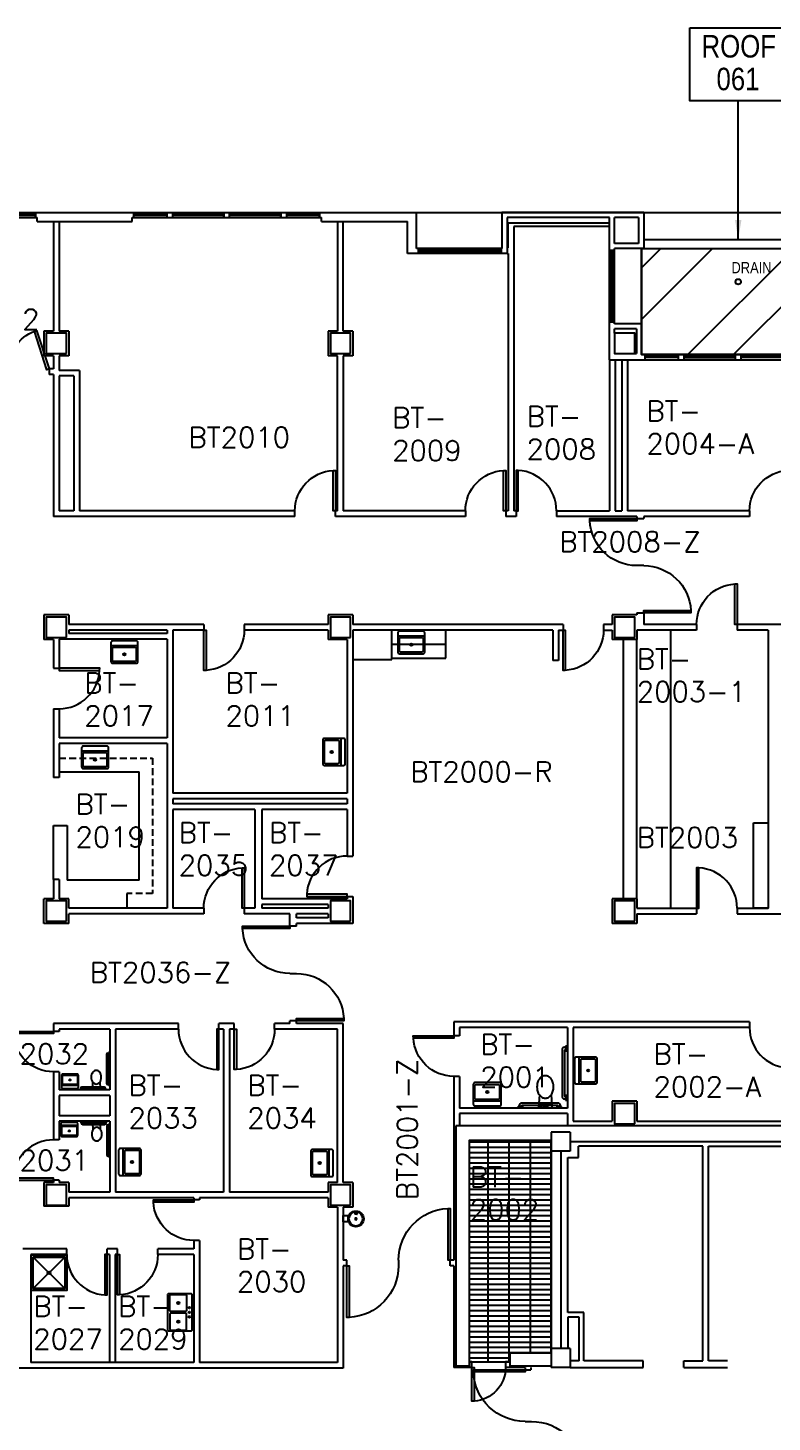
# Model space of a CAD drawing. Extents: x 2988 to 7122, y 18116 to 20102.
# Drawn here: x 5572 to 6234, y 18862 to 20102 of the extents above; entities that cross this region are included whole.
import ezdxf
from ezdxf.enums import TextEntityAlignment as Align

# ---------------------------------------------------------------- set-up
doc = ezdxf.new("R2010")
doc.units = 0
doc.header["$LTSCALE"] = 48
doc.header["$MEASUREMENT"] = 0
doc.linetypes.add('HIDDEN2', pattern=[0.1875, 0.125, -0.0625])
doc.layers.get('0').update_dxf_attribs({"linetype": 'CONTINUOUS'})
for name, color, linetype in [('ARDOOR', 7, 'CONTINUOUS'), ('ARROOMNO', 4, 'CONTINUOUS'), ('ARWALL', 7, 'CONTINUOUS'), ('COL', 14, 'CONTINUOUS'), ('EXROOF', 9, 'CONTINUOUS'), ('EXROOF_TEXT', 134, 'CONTINUOUS'), ('EXWALL', 8, 'CONTINUOUS'), ('EXWINDOW', 8, 'CONTINUOUS'), ('MILL', 1, 'CONTINUOUS'), ('MILL-NRST', 1, 'CONTINUOUS'), ('MPFIXTURE', 3, 'CONTINUOUS')]:
    doc.layers.add(name, color=color, linetype=linetype)
doc.styles.add('ARIAL_NARROW', font='ARIALN.TTF', dxfattribs={"height": 17})
doc.styles.add('ROMANS', font='romans.shx', dxfattribs={"height": 18})
doc.dimstyles.get("Standard").update_dxf_attribs({"dimtxt": 0.18, "dimasz": 0.18, "dimexe": 0.18, "dimexo": 0.0625, "dimgap": 0.09, "dimtad": 0, "dimtih": 1, "dimtoh": 1, "dimdec": 4, "dimzin": 0, "dimtxsty": 'STANDARD', "dimcen": 0.09, "dimazin": 3, "dimtfac": 1, "dimtdec": 4, "dimtofl": 0, "dimtmove": 0, "dimatfit": 3, "dimtolj": 1, "dimtzin": 0})

# ---------------------------------------------------------------- blocks, each defined once
blk = doc.blocks.new('COL2')
for p, q in [((-0.5, -0.5), (-0.5, 0.5)), ((-0.5, 0.5), (0.5, 0.5)), ((0.5, -0.5), (0.5, 0.5)), ((-0.5, -0.5), (0.5, -0.5))]:
    blk.add_line(p, q)
blk = doc.blocks.new('A$C0F3871F4')
at = {"layer": 'MPFIXTURE'}
for points in [[(0, 36), (36, 36), (36, 0), (0, 0)], [(2, 34), (34, 34), (34, 2), (2, 2)]]:
    blk.add_lwpolyline(points, close=True, dxfattribs=at)
for points in [[(2, 34), (16.9, 19.1)], [(34, 34), (19.1, 19.1)], [(2, 2), (16.9, 16.9)], [(17, 18), (19, 18)], [(18, 19), (18, 17)], [(34, 2), (19.1, 16.9)]]:
    blk.add_lwpolyline(points, dxfattribs=at)
for radius in [1.5, 1]:
    blk.add_circle((18, 18), radius, dxfattribs=at)
blk = doc.blocks.new('DOUBLESINK')
at = {"layer": 'MPFIXTURE', "ltscale": 50}
for points in [[(4158.6, 18564.6), (4189.6, 18564.6, 0.414214), (4190.6, 18565.6), (4190.6, 18585.6, 0.414214), (4189.6, 18586.6), (4158.6, 18586.6, 0.414214), (4157.6, 18585.6), (4157.6, 18565.6, 0.414214)], [(4159.4, 18581.7), (4172.4, 18581.7, -0.414214), (4173.4, 18580.7), (4173.4, 18567.7, -0.414214), (4172.4, 18566.7), (4159.4, 18566.7, -0.414214), (4158.4, 18567.7), (4158.4, 18580.7, -0.414214)], [(4188.9, 18581.7), (4175.9, 18581.7, 0.414214), (4174.9, 18580.7), (4174.9, 18567.7, 0.414214), (4175.9, 18566.7), (4188.9, 18566.7, 0.414214), (4189.9, 18567.7), (4189.9, 18580.7, 0.414214)]]:
    blk.add_lwpolyline(points, format="xyb", close=True, dxfattribs=at)
for centre, radius in [((4170, 18584.1), 0.75), ((4174.1, 18584.1), 0.75), ((4178.2, 18584.1), 0.75), ((4165.9, 18574.2), 1), ((4182.4, 18574.2), 1)]:
    blk.add_circle(centre, radius, dxfattribs=at)
blk = doc.blocks.new('A$C76B61A3C')
at = {"layer": 'ARDOOR'}
blk.add_blockref('DOUBLESINK', (-4157.6, -18564.6), dxfattribs=at)
blk = doc.blocks.new('A$C293226A2')
at = {"layer": 'MPFIXTURE'}
for points in [[(0, 18.5), (0, 1.5, 0.414214), (1.5, 0), (22.5, 0, 0.414214), (24, 1.5), (24, 18.5, 0.414214), (22.5, 20), (1.5, 20, 0.414214)], [(22.5, 13.5), (22.5, 2.5, -0.414214), (21.5, 1.5), (2.5, 1.5, -0.414214), (1.5, 2.5), (1.5, 13.5, -0.414214), (2.5, 14.5), (21.5, 14.5, -0.414214)]]:
    blk.add_lwpolyline(points, format="xyb", close=True, dxfattribs=at)
blk.add_lwpolyline([(0, 16), (24, 16)], dxfattribs=at)
for radius in [1, 0.5]:
    blk.add_circle((12, 8), radius, dxfattribs=at)
blk = doc.blocks.new('A$C30346AE0')
at = {"rotation": 180}
blk.add_blockref('A$C293226A2', (24, 20), dxfattribs=at)
blk = doc.blocks.new('PSYWC1P')
at = {"linetype": 'CONTINUOUS'}
for p, q in [((10.8, 5), (0, 5.6)), ((0.7, 4.6), (0, 4.6)), ((0.7, 3.6), (0, 3.6)), ((1.3, 4.7), (0.8, 4.7)), ((0.8, 3.5), (1.3, 3.5)), ((2.7, 1.3), (2.7, 1.1)), ((1.8, -5.5), (0, -5.6)), ((10.8, -5), (2.5, -5.4))]:
    blk.add_line(p, q, dxfattribs=at)
for p, q in [((1.3, 1.8), (1.3, 1.6)), ((1.7, 1.9), (1.4, 1.9)), ((1.4, 1.5), (1.7, 1.5)), ((1.7, 1.9), (1.7, 3.4)), ((1.7, 1.5), (1.7, 1.5)), ((1.7, 1.1), (1.7, 1.5)), ((2.7, 1.9), (2.7, 3.4)), ((3, 1.9), (2.7, 1.9)), ((2.7, 1.5), (2.7, 1.5)), ((2.7, 1.1), (2.7, 1.5)), ((2.7, 1.5), (3, 1.5)), ((3.5, 4.7), (3, 4.7)), ((3, 3.5), (3.5, 3.5)), ((3, 1.6), (3, 1.8)), ((3.6, 3.6), (3.6, 4.6)), ((1.3, -1.9), (1.3, -2.1)), ((1.6, -1.8), (1.4, -1.8)), ((1.4, -2.2), (1.6, -2.2)), ((1.6, -1.8), (1.6, -1.6)), ((2.7, -1.6), (2.7, -1.8)), ((3, -1.8), (2.7, -1.8)), ((2.7, -2.2), (3, -2.2)), ((3, -2.1), (3, -1.9))]:
    blk.add_line(p, q)
for points in [[(3, 4.7, 0.025815), (3, 4.7, 0.069134), (2.6, 4.8, 0.055334), (2.2, 4.9, 0.055334), (1.7, 4.8, 0.069134), (1.4, 4.7, 0.025815), (1.3, 4.7, 0.164444)], [(1.3, 3.5, 0.025815), (1.4, 3.5, 0.069134), (1.7, 3.4, 0.055334), (2.2, 3.3, 0.055334)], [(2.2, 3.3, 0.055334), (2.6, 3.4, 0.069134), (3, 3.5, 0.024315), (3, 3.5, 0.190567)]]:
    blk.add_lwpolyline(points, format="xyb", dxfattribs=at)
blk.add_lwpolyline([(2.6, -0.2), (2.4, 0.1), (2, 0.1), (1.7, -0.2), (2, -0.6), (2.4, -0.6)], close=True, dxfattribs=at)
at = {"linetype": 'CONTINUOUS', "flags": 128}
blk.add_lwpolyline([(17.5, -7, 0.074368), (21.3, -6.4, 0.085026), (24.2, -5, 0.106278), (26.3, -2.6, 0.128465), (27, 0, 0.128465), (26.3, 2.6, 0.106278), (24.2, 5, 0.085026), (21.3, 6.5, 0.074368), (17.5, 7, 0.074368), (13.8, 6.5, 0.085026), (10.8, 5, 0.106278), (8.7, 2.6, 0.128465), (8, 0, 0.128465), (8.7, -2.6, 0.106278), (10.8, -5, 0.085026), (13.8, -6.4, 0.074368)], format="xyb", close=True, dxfattribs=at)
for points in [[(2.7, -2.2), (2.7, -2.7, -0.414214), (2.7, -2.7), (1.7, -2.7, -0.414214), (1.6, -2.7), (1.6, -2.2)], [(2.3, -2.7), (2.5, -5.5, -1.015015), (1.8, -5.5), (2, -2.7)]]:
    blk.add_lwpolyline(points, format="xyb")
at = {"linetype": 'CONTINUOUS'}
blk.add_circle((2.2, -0.2), 1.45, dxfattribs=at)
for centre, start, end in [((0.8, 4.6), 90, 180), ((0.8, 3.6), 180, 270)]:
    blk.add_arc(centre, 0.0602, start, end, dxfattribs=at)
for centre, start, end in [((1.4, 1.8), 90, 180), ((1.4, 1.6), 180, 270), ((3, 1.8), 0, 90), ((3, 1.6), 270, 0), ((3.5, 4.6), 0, 90), ((3.5, 3.6), 270, 0), ((1.4, -1.9), 90, 180), ((1.4, -2.1), 180, 270), ((3, -1.9), 0, 90), ((3, -2.1), 270, 0)]:
    blk.add_arc(centre, 0.0602, start, end)
blk = doc.blocks.new('A$C0A932C01')
at = {"layer": 'MPFIXTURE', "linetype": 'CONTINUOUS'}
for p, q in [((47.1, 39.5), (48, 39.5)), ((48, 40.4), (48, 36.5)), ((49, 40.4), (48, 40.4)), ((45.1, 37.5), (45.1, 6.8)), ((47.1, 36.8), (47.1, 7.4)), ((47.7, 37.5), (48, 37.5)), ((48, 36.5), (49, 36.5)), ((3.9, 1), (0, 1)), ((0, 1), (0, 0)), ((0.9, 2), (0.9, 1)), ((42.9, 3.9), (2.9, 3.9)), ((2.9, 1.3), (2.9, 1)), ((42.1, 1.9), (3.6, 1.9)), ((3.9, 0), (3.9, 1)), ((41.6, 1), (41.6, 0)), ((45.6, 1), (41.6, 1)), ((42.6, 1.3), (42.6, 1)), ((44.6, 1.9), (44.6, 1)), ((45.6, 0), (45.6, 1)), ((47.1, 4.8), (48, 4.8)), ((47.7, 6.8), (48, 6.8)), ((49, 7.8), (48, 7.8)), ((48, 7.8), (48, 3.8)), ((49, 3.8), (48, 3.8))]:
    blk.add_line(p, q, dxfattribs=at)
for centre, radius, start, end in [((47.1, 37.5), 1.97, 90, 180), ((47.7, 36.8), 0.656, 90, 180), ((2.9, 2), 1.97, 90, 180), ((3.6, 1.3), 0.656, 90, 180), ((42, 1.3), 0.656, 0, 90), ((42.6, 1.9), 1.97, 0, 90), ((47.1, 6.8), 1.97, 180, 270), ((47.7, 7.4), 0.656, 180, 270)]:
    blk.add_arc(centre, radius, start, end, dxfattribs=at)
at = {"layer": 'MPFIXTURE', "rotation": 180}
blk.add_blockref('PSYWC1P', (49, 17.8), dxfattribs=at)
blk = doc.blocks.new('A$C78583CE9')
at = {"layer": 'MPFIXTURE', "linetype": 'CONTINUOUS'}
for p, q in [((23.76, 31.61), (23.76, 6)), ((25.02, 32.7), (25.65, 32.7)), ((25.02, 31.1), (25.02, 6.42)), ((25.44, 31.44), (25.62, 31.44)), ((26.26, 33.31), (25.63, 33.31)), ((25.63, 33.31), (25.63, 30.79)), ((25.63, 30.79), (26.26, 30.79)), ((2.52, 0.64), (0, 0.64)), ((0, 0.01), (0, 0.64)), ((0.61, 1.25), (0.61, 0.64)), ((21.55, 2.5), (1.87, 2.5)), ((1.87, 0.83), (1.87, 0.64)), ((21.14, 1.24), (2.29, 1.24)), ((2.52, 0.01), (2.52, 0.64)), ((23.43, 0.63), (20.9, 0.63)), ((20.9, 0.63), (20.9, 0)), ((21.55, 0.82), (21.55, 0.63)), ((22.81, 1.24), (22.81, 0.63)), ((23.43, 0), (23.43, 0.63)), ((25.01, 4.74), (25.62, 4.74)), ((25.43, 6), (25.62, 6)), ((25.62, 6.65), (25.62, 4.13)), ((26.25, 6.65), (25.62, 6.65)), ((25.62, 4.13), (26.25, 4.13))]:
    blk.add_line(p, q, dxfattribs=at)
for centre, radius, start, end in [((25.02, 31.44), 1.26, 90, 180), ((25.44, 31.02), 0.42, 90, 180), ((1.87, 1.25), 1.26, 90, 180), ((2.29, 0.83), 0.42, 90, 180), ((21.13, 0.82), 0.42, 0, 90), ((21.55, 1.24), 1.26, 0, 90), ((25.01, 6), 1.26, 180, 270), ((25.43, 6.42), 0.42, 180, 270)]:
    blk.add_arc(centre, radius, start, end, dxfattribs=at)
at = {"layer": 'MPFIXTURE', "xscale": 0.6405271863914095, "yscale": 0.6405271863914095, "zscale": 0.6405271863914095, "rotation": 90}
blk.add_blockref('PSYWC1P', (14.66, 0.01), dxfattribs=at)
blk = doc.blocks.new('A$C72335037')
at = {"rotation": 180}
blk.add_blockref('A$C293226A2', (24, 20), dxfattribs=at)
blk = doc.blocks.new('DRNKFTN')
at = {"layer": 'MPFIXTURE', "linetype": 'CONTINUOUS'}
for p, q in [((4988.9, 18769.7), (4994.3, 18769.7)), ((4988.9, 18765), (4988.9, 18769.7)), ((4994.3, 18769.7), (4994.3, 18764.8)), ((4995.5, 18757.4), (4995.6, 18759.4)), ((4995.5, 18757.4), (4995.6, 18759.4)), ((4995.5, 18757.4), (4995.6, 18759.4)), ((4995.5, 18757.4), (4995.7, 18759.2)), ((4995.6, 18757.6), (4995.5, 18757.4)), ((4995.6, 18757.6), (4995.5, 18757.4))]:
    blk.add_line(p, q, dxfattribs=at)
blk.add_circle((4991.4, 18758.4), 7, dxfattribs=at)
for centre, radius, start, end in [((4991.4, 18758.4), 6.21, 0, 180), ((4991.4, 18758.4), 6.21, 180, 0), ((4991.4, 18758.4), 0.724, 0, 180), ((4991.4, 18758.4), 0.724, 180, 0), ((4992.1, 18758.4), 0, 359.999997222109, 0), ((4996.1, 18758.3), 1.16, 236.6932, 113.3808), ((4996.1, 18758.3), 0.913, 236.6932, 113.3808), ((4996.1, 18758.3), 0.913, 236.6932, 113.3808), ((4996.1, 18758.4), 0.161, 0, 180), ((4996.1, 18758.4), 0.161, 180, 0), ((4996.3, 18758.4), 0, 359.999997222109, 0), ((4997.6, 18758.4), 0, 359.999997222109, 0)]:
    blk.add_arc(centre, radius, start, end, dxfattribs=at)
blk = doc.blocks.new('A$C3D871C5E')
at = {"rotation": 270}
blk.add_blockref('A$C72335037', (0, 24), dxfattribs=at)
blk = doc.blocks.new('A$C4CB10A5D')
at = {"rotation": 180}
blk.add_blockref('A$C30346AE0', (24, 20), dxfattribs=at)

msp = doc.modelspace()

# ---------------------------------------------------------------- hatches: boundary and pattern name
at = {"layer": 'EXROOF'}
h = msp.add_hatch(dxfattribs=at)
h.set_pattern_fill('AR-RROOF', color=256, scale=125, angle=45, style=0)
h.paths.add_polyline_path([(6117.5, 19905.7), (6287.5, 19905.7), (6287.5, 19811.2), (6117.5, 19811.2)])
edge = h.paths.add_edge_path(flags=16)
edge.add_arc((6203.5, 19876), 2.4, 0, 360)
h.paths.add_polyline_path([(6195, 19881.1), (6235.6, 19881.1), (6235.6, 19896.1), (6195, 19896.1)], flags=24)
at = {"layer": 'EXWALL'}
h = msp.add_hatch(dxfattribs=at)
h.set_pattern_fill('GRATE', color=256, scale=150, style=0)
h.paths.add_polyline_path([(6037.2, 19112.2), (5964.5, 19112.2), (5964.5, 18915.2), (6000.5, 18915.2), (6000.5, 18923.3), (6037.2, 18923.3)])
h.paths.add_polyline_path([(5963.9, 19066.2), (6020, 19066.2), (6020, 19093.2), (5963.9, 19093.2)], flags=9)
h.paths.add_polyline_path([(5963, 19037.1), (6035.4, 19037.1), (6035.4, 19064.1), (5963, 19064.1)], flags=9)

# ---------------------------------------------------------------- linework, layer by layer
at = {"layer": 'ARDOOR'}
for p, q in [((6119.5, 19623.5), (6113.5, 19623.5)), ((5805, 19260.7), (5811, 19260.7)), ((5901.6, 19005.7), (5901.6, 19000.7)), ((6014.1, 18862.2), (6019.7, 18862.2))]:
    msp.add_line(p, q, dxfattribs=at)
at = {"layer": 'ARDOOR', "flags": 128}
for points in [[(5555, 19798.5, -0.310255), (5578, 19832.1), (5579.9, 19832.7), (5591, 19798.5), (5589.1, 19797.8), (5578, 19832.1)], [(5809.5, 19672.2, -0.39805), (5843.5, 19708.2), (5845.5, 19708.2), (5845.5, 19672.2), (5843.5, 19672.2), (5843.5, 19708.2)], [(5961, 19672.2, -0.39805), (5995, 19708.2), (5997, 19708.2), (5997, 19672.2), (5995, 19672.2), (5995, 19708.2)], [(6042, 19672.2, 0.39805), (6008, 19708.2), (6006, 19708.2), (6006, 19672.2), (6008, 19672.2), (6008, 19708.2)], [(6213.5, 19672.2, -0.39805), (6247.5, 19708.2), (6249.5, 19708.2), (6249.5, 19672.2), (6247.5, 19672.2), (6247.5, 19708.2)], [(6113.5, 19623.5, -0.400344), (6071.5, 19663.5), (6071.5, 19665.5), (6113.5, 19665.5), (6113.5, 19663.5), (6071.5, 19663.5)], [(6119.5, 19623.5, -0.400344), (6161.4, 19583.5), (6161.5, 19581.5), (6119.5, 19581.5), (6119.5, 19583.5), (6161.4, 19583.5)], [(6166.5, 19571.2, -0.39805), (6200.5, 19607.2), (6202.5, 19607.2), (6202.5, 19571.2), (6200.5, 19571.2), (6200.5, 19607.2)], [(5764.5, 19566.2, -0.39805), (5730.5, 19530.3), (5728.5, 19530.2), (5728.5, 19566.2), (5730.5, 19566.2), (5730.5, 19530.3)], [(6083.8, 19566.2, -0.39805), (6049.8, 19530.3), (6047.8, 19530.2), (6047.8, 19566.2), (6049.8, 19566.2), (6049.8, 19530.3)], [(5600, 19496.2, 0.39805), (5635.9, 19530.2), (5636, 19532.2), (5600, 19532.2), (5600, 19530.2), (5635.9, 19530.2)], [(5856, 19365.2, 0.39805), (5820, 19331.2), (5820, 19329.2), (5856, 19329.2), (5856, 19331.2), (5820, 19331.2)], [(5728.5, 19318.7, -0.39805), (5762.5, 19354.7), (5764.5, 19354.7), (5764.5, 19318.7), (5762.5, 19318.7), (5762.5, 19354.7)], [(6202.5, 19318.7, 0.39805), (6168.5, 19354.7), (6166.5, 19354.7), (6166.5, 19318.7), (6168.5, 19318.7), (6168.5, 19354.7)], [(5805, 19260.7, -0.400344), (5763, 19300.7), (5763, 19302.7), (5805, 19302.7), (5805, 19300.7), (5763, 19300.7)], [(5811, 19260.7, -0.400344), (5852.9, 19220.7), (5853, 19218.7), (5811, 19218.7), (5811, 19220.7), (5852.9, 19220.7)], [(6213.5, 19212.7, 0.39805), (6247.5, 19176.8), (6249.5, 19176.7), (6249.5, 19212.7), (6247.5, 19212.7), (6247.5, 19176.8)], [(5595, 19173.2, -0.39805), (5559, 19207.2), (5559, 19209.2), (5595, 19209.2), (5595, 19207.2), (5559, 19207.2)], [(5706, 19211.2, 0.39805), (5740, 19175.3), (5742, 19175.2), (5742, 19211.2), (5740, 19211.2), (5740, 19175.3)], [(5791.5, 19211.2, -0.39805), (5757.5, 19175.3), (5755.5, 19175.2), (5755.5, 19211.2), (5757.5, 19211.2), (5757.5, 19175.3)], [(5950.7, 19169.2, -0.39805), (5914.8, 19203.2), (5914.7, 19205.2), (5950.7, 19205.2), (5950.7, 19203.2), (5914.8, 19203.2)], [(5595, 19112.7, 0.39805), (5559, 19078.7), (5559, 19076.7), (5595, 19076.7), (5595, 19078.7), (5559, 19078.7)], [(5719.7, 19023.2, -0.39805), (5683.8, 19057.2), (5683.7, 19059.2), (5719.7, 19059.2), (5719.7, 19057.2), (5683.8, 19057.2)], [(5901.6, 19005.7, -0.401544), (5945.6, 19051.7), (5945.6, 19051.7), (5947.6, 19051.7), (5947.6, 19005.7), (5945.6, 19005.7), (5945.6, 19051.7)], [(5606.7, 19010.7, 0.39805), (5640.7, 18974.8), (5642.7, 18974.7), (5642.7, 19010.7), (5640.7, 19010.7), (5640.7, 18974.8)], [(5687.7, 19010.7, -0.39805), (5653.7, 18974.8), (5651.7, 18974.7), (5651.7, 19010.7), (5653.7, 19010.7), (5653.7, 18974.8)], [(5901.6, 19000.7, -0.401544), (5857.6, 18954.8), (5857.6, 18954.7), (5855.6, 18954.7), (5855.6, 19000.7), (5857.6, 19000.7), (5857.6, 18954.7)], [(5996.8, 18910.2, -0.394848), (5968.8, 18880.3), (5966.8, 18880.2), (5966.8, 18910.2), (5968.8, 18910.2), (5968.8, 18880.2), (5966.8, 18880.2)], [(6014.1, 18862.2, -0.401544), (5968.1, 18906.2), (5968.1, 18906.2), (5968.1, 18908.2), (6014.1, 18908.2), (6014.1, 18906.2), (5968.1, 18906.2)], [(6019.7, 18862.2, -0.401544), (6065.7, 18818.2), (6065.7, 18818.2), (6065.7, 18816.2), (6019.7, 18816.2), (6019.7, 18818.2), (6065.7, 18818.2)]]:
    msp.add_lwpolyline(points, format="xyb", dxfattribs=at)
at = {"layer": 'ARWALL', "linetype": 'CONTINUOUS'}
for p, q in [((5595, 19929.7), (5595, 19832.2)), ((5600, 19929.7), (5600, 19832.2)), ((5847.5, 19929.7), (5847.5, 19832.2)), ((5852.5, 19832.2), (5852.5, 19929.7)), ((6089, 19928.2), (5999, 19928.2)), ((5999, 19906.2), (5999, 19928.2)), ((6004, 19925.2), (6004, 19672.2)), ((6089, 19925.2), (6004, 19925.2)), ((5998, 19906.2), (5999, 19906.2)), ((5998, 19901.2), (5999, 19901.2)), ((5999, 19901.2), (5999, 19672.2)), ((5595, 19832.2), (5586.5, 19832.2)), ((5586.5, 19832.2), (5586.5, 19810.2)), ((5608.5, 19832.2), (5600, 19832.2)), ((5608.5, 19832.2), (5608.5, 19810.2)), ((5847.5, 19832.2), (5839, 19832.2)), ((5839, 19832.2), (5839, 19810.2)), ((5861, 19832.2), (5852.5, 19832.2)), ((5861, 19832.2), (5861, 19810.2)), ((5595, 19810.2), (5586.5, 19810.2)), ((5595, 19810.2), (5595, 19798.5)), ((5600, 19810.2), (5600, 19797.2)), ((5608.5, 19810.2), (5600, 19810.2)), ((5847.5, 19810.2), (5839, 19810.2)), ((5847.5, 19672.2), (5847.5, 19810.2)), ((5852.5, 19810.2), (5852.5, 19672.2)), ((5861, 19810.2), (5852.5, 19810.2)), ((5595, 19798.5), (5591, 19798.5)), ((5591, 19798.5), (5591, 19793.5)), ((5618, 19797.2), (5600, 19797.2)), ((5618, 19797.2), (5618, 19672.2)), ((6089, 19806.7), (6089, 19672.2)), ((6094, 19806.7), (6094, 19672.2)), ((6100, 19806.7), (6100, 19672.2)), ((6105, 19806.7), (6105, 19672.2)), ((5595, 19793.5), (5591, 19793.5)), ((5595, 19793.5), (5595, 19667.2)), ((5600, 19792.2), (5600, 19672.2)), ((5613, 19792.2), (5600, 19792.2)), ((5613, 19792.2), (5613, 19672.2)), ((5613, 19672.2), (5600, 19672.2)), ((5809.5, 19672.2), (5618, 19672.2)), ((5809.5, 19667.2), (5809.5, 19672.2)), ((5847.5, 19672.2), (5845.5, 19672.2)), ((5845.5, 19667.2), (5845.5, 19672.2)), ((5961, 19672.2), (5852.5, 19672.2)), ((5961, 19672.2), (5961, 19667.2)), ((5999, 19672.2), (5997, 19672.2)), ((5997, 19672.2), (5997, 19667.2)), ((6006, 19672.2), (6004, 19672.2)), ((6006, 19672.2), (6006, 19667.2)), ((6042, 19672.2), (6089, 19672.2)), ((6042, 19672.2), (6042, 19667.2)), ((6094, 19672.2), (6100, 19672.2)), ((6213.5, 19672.2), (6105, 19672.2)), ((6213.5, 19672.2), (6213.5, 19667.2)), ((5809.5, 19667.2), (5595, 19667.2)), ((5961, 19667.2), (5845.5, 19667.2)), ((6006, 19667.2), (5997, 19667.2)), ((6113.5, 19667.2), (6042, 19667.2)), ((6113.5, 19667.2), (6113.5, 19665.5)), ((6113.5, 19665.5), (6119.5, 19665.5)), ((6213.5, 19667.2), (6119.5, 19667.2)), ((6119.5, 19667.2), (6119.5, 19665.5)), ((5608.5, 19579.7), (5586.5, 19579.7)), ((5586.5, 19579.7), (5586.5, 19557.7)), ((5608.5, 19579.7), (5608.5, 19571.2)), ((5728.5, 19571.2), (5608.5, 19571.2)), ((5728.5, 19571.2), (5728.5, 19566.2)), ((5839, 19571.2), (5764.5, 19571.2)), ((5764.5, 19571.2), (5764.5, 19566.2)), ((5861, 19579.7), (5839, 19579.7)), ((5839, 19579.7), (5839, 19571.2)), ((5861, 19579.7), (5861, 19571.2)), ((6047.8, 19571.2), (5861, 19571.2)), ((6047.8, 19571.2), (6047.8, 19566.2)), ((6091.5, 19571.2), (6083.8, 19571.2)), ((6083.8, 19571.2), (6083.8, 19566.2)), ((6091.5, 19579.7), (6091.5, 19571.2)), ((6113.5, 19579.7), (6091.5, 19579.7)), ((6113.5, 19581.5), (6119.5, 19581.5)), ((6113.5, 19581.5), (6113.5, 19579.7)), ((6119.5, 19581.5), (6119.5, 19571.2)), ((6166.5, 19571.2), (6119.5, 19571.2)), ((6166.5, 19571.2), (6166.5, 19566.2)), ((6306, 19571.2), (6202.5, 19571.2)), ((6202.5, 19571.2), (6202.5, 19566.2)), ((5696, 19566.2), (5608.5, 19566.2)), ((5608.5, 19566.2), (5608.5, 19563.1)), ((5696, 19563.1), (5608.5, 19563.1)), ((5696, 19566.2), (5696, 19563.1)), ((5701, 19566.2), (5701, 19421.2)), ((5728.5, 19566.2), (5701, 19566.2)), ((5839, 19566.2), (5764.5, 19566.2)), ((5839, 19566.2), (5839, 19557.7)), ((6038.8, 19566.2), (5861, 19566.2)), ((5861, 19566.2), (5861, 19365.2)), ((5895.5, 19540), (5895.5, 19566.2)), ((6038.8, 19566.2), (6038.8, 19539.2)), ((6043.8, 19566.2), (6043.8, 19539.2)), ((6043.8, 19566.2), (6047.8, 19566.2)), ((6083.8, 19566.2), (6091.5, 19566.2)), ((6091.5, 19566.2), (6091.5, 19557.7)), ((6166.5, 19566.2), (6113.5, 19566.2)), ((6113.5, 19566.2), (6113.5, 19557.7)), ((6230, 19566.2), (6202.5, 19566.2)), ((6230, 19566.2), (6230, 19318.7)), ((5595, 19557.7), (5586.5, 19557.7)), ((5595, 19557.7), (5595, 19532.2)), ((5696, 19558.1), (5600, 19558.1)), ((5600, 19558.1), (5600, 19532.2)), ((5696, 19558.1), (5696, 19470.2)), ((5856, 19557.7), (5839, 19557.7)), ((5856, 19557.7), (5856, 19421.2)), ((6113.5, 19557.7), (6091.5, 19557.7)), ((5861, 19540), (5895.5, 19540)), ((6043.8, 19539.2), (6038.8, 19539.2)), ((5595, 19532.2), (5600, 19532.2)), ((5595, 19496.2), (5595, 19435)), ((5595, 19496.2), (5600, 19496.2)), ((5600, 19496.2), (5600, 19470.2)), ((5696, 19470.2), (5600, 19470.2)), ((5696, 19465.2), (5600, 19465.2)), ((5600, 19465.2), (5600, 19435)), ((5696, 19465.2), (5696, 19318.7)), ((5600, 19435), (5595, 19435)), ((5856, 19421.2), (5701, 19421.2)), ((5856, 19416.2), (5701, 19416.2)), ((5701, 19416.2), (5701, 19411.7)), ((5856, 19411.7), (5701, 19411.7)), ((5856, 19416.2), (5856, 19411.7)), ((5701, 19406.7), (5701, 19318.7)), ((5774, 19406.7), (5701, 19406.7)), ((5774, 19406.7), (5774, 19318.7)), ((5856, 19406.7), (5780, 19406.7)), ((5780, 19406.7), (5780, 19327.2)), ((5856, 19406.7), (5856, 19365.2)), ((5856, 19365.2), (5861, 19365.2)), ((5600, 19344.3), (5595, 19344.3)), ((5595, 19344.3), (5595, 19327.2)), ((5600, 19344.3), (5600, 19327.2)), ((5586.5, 19305.2), (5586.5, 19327.2)), ((5595, 19327.2), (5586.5, 19327.2)), ((5608.5, 19327.2), (5600, 19327.2)), ((5608.5, 19318.7), (5608.5, 19327.2)), ((5856, 19327.2), (5780, 19327.2)), ((5856, 19329.2), (5861, 19329.2)), ((5856, 19329.2), (5856, 19327.2)), ((5861, 19329.2), (5861, 19305.2)), ((6091.5, 19327.2), (6091.5, 19305.2)), ((6113.5, 19327.2), (6091.5, 19327.2)), ((6113.5, 19327.2), (6113.5, 19318.7)), ((5696, 19318.7), (5608.5, 19318.7)), ((5608.5, 19305.2), (5608.5, 19313.7)), ((5728.5, 19313.7), (5608.5, 19313.7)), ((5728.5, 19318.7), (5701, 19318.7)), ((5728.5, 19318.7), (5728.5, 19313.7)), ((5774, 19318.7), (5764.5, 19318.7)), ((5764.5, 19318.7), (5764.5, 19313.7)), ((5805, 19313.7), (5764.5, 19313.7)), ((5839, 19322.2), (5780, 19322.2)), ((5780, 19322.2), (5780, 19318.7)), ((5839, 19318.7), (5780, 19318.7)), ((5805, 19302.7), (5805, 19313.7)), ((5839, 19313.7), (5811, 19313.7)), ((5811, 19310.2), (5811, 19313.7)), ((5839, 19322.2), (5839, 19318.7)), ((5839, 19313.7), (5839, 19310.2)), ((6113.5, 19318.7), (6166.5, 19318.7)), ((6113.5, 19313.7), (6166.5, 19313.7)), ((6113.5, 19313.7), (6113.5, 19305.2)), ((6166.5, 19318.7), (6166.5, 19313.7)), ((6202.5, 19318.7), (6230, 19318.7)), ((6202.5, 19318.7), (6202.5, 19313.7)), ((6202.5, 19313.7), (6279, 19313.7)), ((5608.5, 19305.2), (5586.5, 19305.2)), ((5811, 19302.7), (5805, 19302.7)), ((5839, 19310.2), (5811, 19310.2)), ((5861, 19305.2), (5811, 19305.2)), ((5811, 19302.7), (5811, 19305.2)), ((6113.5, 19305.2), (6091.5, 19305.2)), ((5706, 19216.2), (5595, 19216.2)), ((5595, 19216.2), (5595, 19209.2)), ((5706, 19211.2), (5706, 19216.2)), ((5742, 19211.2), (5742, 19216.2)), ((5755.5, 19216.2), (5742, 19216.2)), ((5755.5, 19211.2), (5755.5, 19216.2)), ((5791.5, 19211.2), (5791.5, 19216.2)), ((5805, 19216.2), (5791.5, 19216.2)), ((5805, 19216.2), (5805, 19218.7)), ((5811, 19218.7), (5805, 19218.7)), ((5811, 19216.2), (5811, 19218.7)), ((5852.5, 19216.2), (5811, 19216.2)), ((5852.5, 19074.7), (5852.5, 19216.2)), ((5950.7, 19217.7), (5950.7, 19205.2)), ((6213.5, 19217.7), (5950.7, 19217.7)), ((5955.7, 19212.7), (5955.7, 19205.2)), ((6051.7, 19212.7), (5955.7, 19212.7)), ((6051.7, 19212.7), (6051.7, 19141)), ((6056.7, 19212.7), (6056.7, 19129.2)), ((6213.5, 19212.7), (6056.7, 19212.7)), ((6213.5, 19217.7), (6213.5, 19212.7)), ((5600, 19209.2), (5595, 19209.2)), ((5645, 19211.2), (5600, 19211.2)), ((5600, 19211.2), (5600, 19209.2)), ((5645, 19211.2), (5645, 19157.2)), ((5706, 19211.2), (5650, 19211.2)), ((5650, 19211.2), (5650, 19066.2)), ((5746, 19211.2), (5742, 19211.2)), ((5746, 19211.2), (5746, 19066.2)), ((5751.5, 19211.2), (5751.5, 19066.2)), ((5755.5, 19211.2), (5751.5, 19211.2)), ((5847.5, 19211.2), (5791.5, 19211.2)), ((5847.5, 19074.7), (5847.5, 19211.2)), ((5955.7, 19205.2), (5950.7, 19205.2)), ((5600, 19173.2), (5595, 19173.2)), ((5595, 19173.2), (5595, 19112.7)), ((5600, 19173.2), (5600, 19157.2)), ((5955.7, 19169.2), (5950.7, 19169.2)), ((5950.7, 19169.2), (5950.7, 19005.7)), ((5955.7, 19169.2), (5955.7, 19141)), ((5645, 19157.2), (5600, 19157.2)), ((5645, 19152.2), (5600, 19152.2)), ((5600, 19152.2), (5600, 19134.2)), ((5645, 19152.2), (5645, 19134.2)), ((6051.7, 19141), (5955.7, 19141)), ((6091.5, 19147), (6091.5, 19129.2)), ((6113.5, 19147), (6091.5, 19147)), ((6113.5, 19147), (6113.5, 19129.2)), ((5645, 19134.2), (5600, 19134.2)), ((5645, 19129.2), (5600, 19129.2)), ((5600, 19129.2), (5600, 19112.7)), ((5645, 19129.2), (5645, 19066.2)), ((6051.7, 19136), (5955.7, 19136)), ((5955.7, 19136), (5955.7, 19125.2)), ((6051.7, 19136), (6051.7, 19125.2)), ((6056.7, 19129.2), (6091.5, 19129.2)), ((6113.5, 19129.2), (6251.5, 19129.2)), ((5600, 19112.7), (5595, 19112.7)), ((6061.6, 19097.1), (6061.6, 19107.2)), ((6172.1, 19107.2), (6061.6, 19107.2)), ((6172.1, 18916), (6172.1, 19107.2)), ((6177.1, 18916), (6177.1, 19107.2)), ((6177.1, 19107.2), (6265.3, 19107.2)), ((6052.1, 18959), (6052.1, 19097.1)), ((6052.1, 19097.1), (6061.6, 19097.1)), ((5600, 19076.7), (5595, 19076.7)), ((5595, 19076.7), (5595, 19074.7)), ((5600, 19076.7), (5600, 19074.7)), ((5586.5, 19074.7), (5586.5, 19053.7)), ((5595, 19074.7), (5586.5, 19074.7)), ((5608.5, 19074.7), (5600, 19074.7)), ((5608.5, 19074.7), (5608.5, 19066.2)), ((5645, 19066.2), (5608.5, 19066.2)), ((5746, 19066.2), (5650, 19066.2)), ((5839, 19066.2), (5751.5, 19066.2)), ((5847.5, 19074.7), (5839, 19074.7)), ((5839, 19074.7), (5839, 19066.2)), ((5861, 19074.7), (5852.5, 19074.7)), ((5861, 19074.7), (5861, 19052.7)), ((5608.5, 19053.7), (5586.5, 19053.7)), ((5719.7, 19061.2), (5608.5, 19061.2)), ((5608.5, 19061.2), (5608.5, 19053.7)), ((5719.7, 19061.2), (5719.7, 19059.2)), ((5724.7, 19059.2), (5719.7, 19059.2)), ((5839, 19061.2), (5724.7, 19061.2)), ((5724.7, 19061.2), (5724.7, 19059.2)), ((5839, 19061.2), (5839, 19052.7)), ((5847.5, 19052.7), (5839, 19052.7)), ((5847.5, 19052.7), (5847.5, 18914.7)), ((5852.5, 19052.7), (5852.5, 19005.7)), ((5861, 19052.7), (5852.5, 19052.7)), ((5606.7, 19015.7), (5567.7, 19015.7)), ((5606.7, 19010.7), (5606.7, 19015.7)), ((5642.7, 19010.7), (5642.7, 19015.7)), ((5651.7, 19015.7), (5642.7, 19015.7)), ((5651.7, 19010.7), (5651.7, 19015.7)), ((5719.7, 19015.7), (5687.7, 19015.7)), ((5687.7, 19010.7), (5687.7, 19015.7)), ((5719.7, 19023.2), (5719.7, 19015.7)), ((5724.7, 19023.2), (5719.7, 19023.2)), ((5724.7, 19023.2), (5724.7, 18914.7)), ((5574.7, 19010.7), (5574.7, 18914.7)), ((5606.7, 19010.7), (5574.7, 19010.7)), ((5644.7, 19010.7), (5642.7, 19010.7)), ((5644.7, 19010.7), (5644.7, 18914.7)), ((5649.7, 19010.7), (5649.7, 18914.7)), ((5651.7, 19010.7), (5649.7, 19010.7)), ((5719.7, 19010.7), (5687.7, 19010.7)), ((5719.7, 19010.7), (5719.7, 18914.7)), ((5855.6, 19005.7), (5852.5, 19005.7)), ((5852.5, 19000.7), (5852.5, 18909.7)), ((5855.6, 19000.7), (5852.5, 19000.7)), ((5855.6, 19000.7), (5855.6, 19005.7)), ((5950.7, 19005.7), (5947.6, 19005.7)), ((5947.6, 19000.7), (5947.6, 19005.7)), ((5950.7, 19000.7), (5947.6, 19000.7)), ((5950.7, 19000.7), (5950.7, 18910.2)), ((6066.2, 18959), (6052.1, 18959)), ((6062.2, 18955), (6052.1, 18955)), ((6052.1, 18955), (6052.1, 18927.2)), ((6062.2, 18916), (6062.2, 18955)), ((6066.2, 18916), (6066.2, 18959)), ((5719.7, 18914.7), (5574.7, 18914.7)), ((5847.5, 18914.7), (5724.7, 18914.7)), ((5996.8, 18915.2), (5996.8, 18910.2)), ((6000.5, 18915.2), (5996.8, 18915.2)), ((6062.2, 18916), (6054.2, 18916)), ((6119.1, 18916), (6066.2, 18916)), ((6119.1, 18910.2), (6119.1, 18916)), ((6155.1, 18910.2), (6155.1, 18916)), ((6155.1, 18916), (6172.1, 18916)), ((6194.1, 18916), (6177.1, 18916)), ((5852.5, 18909.7), (5135, 18909.7)), ((5966.8, 18910.2), (5950.7, 18910.2)), ((6014.1, 18910.2), (5996.8, 18910.2)), ((6014.1, 18910.2), (6014.1, 18908.2)), ((6014.1, 18908.2), (6019.1, 18908.2)), ((6019.1, 18910.2), (6019.1, 18908.2)), ((6054.2, 18910.2), (6119.1, 18910.2)), ((6155.1, 18910.2), (6194.1, 18910.2))]:
    msp.add_line(p, q, dxfattribs=at)
at = {"layer": 'ARWALL'}
for p, q in [((5966.8, 18915.2), (5964.5, 18915.2)), ((5966.8, 18910.2), (5966.8, 18915.2))]:
    msp.add_line(p, q, dxfattribs=at)
at = {"layer": 'COL', "linetype": 'CONTINUOUS'}
for points in [[(5606.5, 19812.2), (5606.5, 19830.2), (5588.5, 19830.2), (5588.5, 19812.2), (5606.5, 19812.2)], [(5859, 19812.2), (5859, 19830.2), (5841, 19830.2), (5841, 19812.2), (5859, 19812.2)], [(6111.5, 19812.2), (6111.5, 19830.2), (6093.5, 19830.2), (6093.5, 19812.2), (6111.5, 19812.2)], [(5606.5, 19559.7), (5606.5, 19577.7), (5588.5, 19577.7), (5588.5, 19559.7), (5606.5, 19559.7)], [(5859, 19559.7), (5859, 19577.7), (5841, 19577.7), (5841, 19559.7), (5859, 19559.7)], [(6111.5, 19559.7), (6111.5, 19577.7), (6093.5, 19577.7), (6093.5, 19559.7), (6111.5, 19559.7)], [(5606.5, 19307.2), (5606.5, 19325.2), (5588.5, 19325.2), (5588.5, 19307.2), (5606.5, 19307.2)], [(5859, 19307.2), (5859, 19325.2), (5841, 19325.2), (5841, 19307.2), (5859, 19307.2)], [(6111.5, 19307.2), (6111.5, 19325.2), (6093.5, 19325.2), (6093.5, 19307.2), (6111.5, 19307.2)], [(6111.5, 19127), (6111.5, 19145), (6093.5, 19145), (6093.5, 19127), (6111.5, 19127)], [(5606.5, 19054.7), (5606.5, 19072.7), (5588.5, 19072.7), (5588.5, 19054.7), (5606.5, 19054.7)], [(5859, 19054.7), (5859, 19072.7), (5841, 19072.7), (5841, 19054.7), (5859, 19054.7)]]:
    msp.add_lwpolyline(points, dxfattribs=at)
at = {"layer": 'EXROOF'}
msp.add_lwpolyline([(6117.5, 19905.7), (6287.5, 19905.7), (6287.5, 19811.2), (6117.5, 19811.2)], close=True, dxfattribs=at)
at = {"layer": 'EXROOF', "linetype": 'BYBLOCK'}
msp.add_circle((6203.5, 19876), 2.4, dxfattribs=at)
at = {"layer": 'EXROOF_TEXT'}
msp.add_lwpolyline([(6160.5, 20101.9), (6246.4, 20101.9), (6246.4, 20037.1), (6160.5, 20037.1)], close=True, dxfattribs=at)
at = {"layer": 'EXWALL'}
for p, q in [((4116, 19937.7), (5917.5, 19937.7)), ((5412.5, 19933.2), (5580.5, 19933.2)), ((5580.5, 19929.7), (5580.5, 19933.2)), ((5665, 19933.2), (5833, 19933.2)), ((5665, 19929.7), (5665, 19933.2)), ((5833, 19929.7), (5833, 19933.2)), ((5917.5, 19905.7), (5917.5, 19937.7)), ((5917.5, 19937.7), (6916.5, 19937.7)), ((6119.5, 19937.7), (5993.5, 19937.7)), ((5993.5, 19937.7), (5993.5, 19905.7)), ((6089, 19933.2), (5998, 19933.2)), ((5998, 19933.2), (5998, 19901.2)), ((6089, 19806.7), (6089, 19933.2)), ((6093.5, 19910.2), (6093.5, 19933.2)), ((6115, 19933.2), (6093.5, 19933.2)), ((6115, 19933.2), (6115, 19910.2)), ((6119.5, 19937.7), (6119.5, 19905.7)), ((5580.5, 19929.7), (5665, 19929.7)), ((5833, 19929.7), (5909.5, 19929.7)), ((5909.5, 19901.2), (5909.5, 19929.7)), ((6115, 19910.2), (6093.5, 19910.2)), ((6119.5, 19913.7), (6287.5, 19913.7)), ((5998, 19901.2), (5909.5, 19901.2)), ((5993.5, 19905.7), (5917.5, 19905.7)), ((6119.5, 19905.7), (6093.5, 19905.7)), ((6093.5, 19838.7), (6093.5, 19905.7)), ((6117.5, 19905.7), (6117.5, 19811.2)), ((6119.5, 19905.7), (6287.5, 19905.7)), ((6117.5, 19838.7), (6093.5, 19838.7)), ((6113, 19834.2), (6093.5, 19834.2)), ((6093.5, 19830.2), (6093.5, 19834.2)), ((6113, 19834.2), (6113, 19812.2)), ((6111.5, 19812.2), (6113, 19812.2)), ((6117.5, 19811.2), (6287.5, 19811.2)), ((6089, 19806.7), (6292, 19806.7)), ((5952.5, 19125.2), (5952.5, 18911.3)), ((5964.5, 19112.2), (5964.5, 18911.3)), ((6037.2, 19102.6), (6037.2, 18927.2)), ((6045.7, 19102.7), (6045.7, 18927.2)), ((6045.7, 19102.6), (6045.7, 18927.2)), ((6054.2, 19111.2), (6277.2, 19111.2)), ((6000.5, 18923.3), (6000.5, 18911.3))]:
    msp.add_line(p, q, dxfattribs=at)
at = {"layer": 'EXWALL', "linetype": 'CONTINUOUS'}
for p, q in [((6041.1, 19125.2), (5952.5, 19125.2)), ((6992.7, 19125.2), (6040.7, 19125.2)), ((6037.2, 19112.2), (5964.5, 19112.2)), ((6037.2, 18923.3), (6000.5, 18923.3)), ((5964.5, 18911.3), (5952.5, 18911.3)), ((6037.2, 18911.3), (6000.5, 18911.3))]:
    msp.add_line(p, q, dxfattribs=at)
at = {"layer": 'EXWALL'}
msp.add_lwpolyline([(6037.2, 19112.2), (5964.5, 19112.2), (5964.5, 18915.2), (6000.5, 18915.2), (6000.5, 18923.3), (6037.2, 18923.3), (6037.2, 19112.2)], dxfattribs=at)
at = {"layer": 'EXWINDOW'}
for p, q in [((5578, 19936), (5550.5, 19936)), ((5578, 19935), (5550.5, 19935)), ((5578, 19935), (5578, 19936)), ((5578, 19936), (5579, 19936)), ((5578, 19935), (5579, 19935)), ((5579, 19937.7), (5579, 19933.2)), ((5666.5, 19933.2), (5666.5, 19937.7)), ((5667.5, 19936), (5666.5, 19936)), ((5667.5, 19935), (5666.5, 19935)), ((5695, 19936), (5667.5, 19936)), ((5667.5, 19935), (5667.5, 19936)), ((5695, 19935), (5667.5, 19935)), ((5695, 19935), (5695, 19936)), ((5695, 19936), (5696, 19936)), ((5695, 19935), (5696, 19935)), ((5696, 19933.2), (5696, 19937.7)), ((5701, 19933.2), (5701, 19937.7)), ((5702, 19936), (5701, 19936)), ((5702, 19935), (5701, 19935)), ((5745.5, 19936), (5702, 19936)), ((5702, 19935), (5702, 19936)), ((5745.5, 19935), (5702, 19935)), ((5745.5, 19936), (5746.5, 19936)), ((5745.5, 19935), (5745.5, 19936)), ((5745.5, 19935), (5746.5, 19935)), ((5746.5, 19933.2), (5746.5, 19937.7)), ((5751.5, 19933.2), (5751.5, 19937.7)), ((5752.5, 19936), (5751.5, 19936)), ((5752.5, 19935), (5751.5, 19935)), ((5796, 19936), (5752.5, 19936)), ((5752.5, 19935), (5752.5, 19936)), ((5796, 19935), (5752.5, 19935)), ((5796, 19935), (5796, 19936)), ((5796, 19936), (5797, 19936)), ((5796, 19935), (5797, 19935)), ((5797, 19937.7), (5797, 19933.2)), ((5802, 19937.7), (5802, 19933.2)), ((5803, 19936), (5802, 19936)), ((5803, 19935), (5802, 19935)), ((5830.5, 19936), (5803, 19936)), ((5803, 19935), (5803, 19936)), ((5830.5, 19935), (5803, 19935)), ((5830.5, 19936), (5831.5, 19936)), ((5830.5, 19935), (5830.5, 19936)), ((5830.5, 19935), (5831.5, 19935)), ((5831.5, 19937.7), (5831.5, 19933.2)), ((5919, 19905.7), (5919, 19901.2)), ((5920, 19904), (5919, 19904)), ((5920, 19903), (5919, 19903)), ((5954.5, 19904), (5920, 19904)), ((5920, 19904), (5920, 19903)), ((5954.5, 19903), (5920, 19903)), ((5954.5, 19904), (5955.5, 19904)), ((5954.5, 19903), (5954.5, 19904)), ((5954.5, 19903), (5955.5, 19903)), ((5955.5, 19901.2), (5955.5, 19905.7)), ((5956.5, 19901.2), (5956.5, 19905.7)), ((5957.5, 19904), (5956.5, 19904)), ((5957.5, 19903), (5956.5, 19903)), ((5992, 19904), (5957.5, 19904)), ((5957.5, 19904), (5957.5, 19903)), ((5992, 19903), (5957.5, 19903)), ((5992, 19903), (5992, 19904)), ((5992, 19904), (5993, 19904)), ((5992, 19903), (5993, 19903)), ((5993, 19901.2), (5993, 19905.7)), ((6089, 19904.2), (6093.5, 19904.2)), ((6090.7, 19903.2), (6090.7, 19904.2)), ((6090.7, 19903.2), (6091.7, 19903.2)), ((6090.7, 19903.2), (6090.7, 19873.7)), ((6091.7, 19903.2), (6091.7, 19904.2)), ((6091.7, 19903.2), (6091.7, 19873.7)), ((6089, 19872.7), (6093.5, 19872.7)), ((6089, 19871.7), (6093.5, 19871.7)), ((6091.7, 19873.7), (6090.7, 19873.7)), ((6090.7, 19873.7), (6090.7, 19872.7)), ((6090.7, 19870.7), (6090.7, 19871.7)), ((6090.7, 19870.7), (6090.7, 19841.2)), ((6090.7, 19870.7), (6091.7, 19870.7)), ((6091.7, 19873.7), (6091.7, 19872.7)), ((6091.7, 19870.7), (6091.7, 19871.7)), ((6091.7, 19870.7), (6091.7, 19841.2)), ((6093.5, 19840.2), (6089, 19840.2)), ((6090.7, 19841.2), (6090.7, 19840.2)), ((6091.7, 19841.2), (6090.7, 19841.2)), ((6091.7, 19841.2), (6091.7, 19840.2)), ((6120.5, 19811.2), (6120.5, 19806.7)), ((6121.5, 19809.5), (6120.5, 19809.5)), ((6121.5, 19808.5), (6120.5, 19808.5)), ((6121.5, 19809.5), (6121.5, 19808.5)), ((6149.5, 19809.5), (6121.5, 19809.5)), ((6149.5, 19808.5), (6121.5, 19808.5)), ((6149.5, 19808.5), (6149.5, 19809.5)), ((6150.5, 19809.5), (6149.5, 19809.5)), ((6150.5, 19808.5), (6149.5, 19808.5)), ((6150.5, 19806.7), (6150.5, 19811.2)), ((6155.5, 19806.7), (6155.5, 19811.2)), ((6155.5, 19809.5), (6156.5, 19809.5)), ((6155.5, 19808.5), (6156.5, 19808.5)), ((6156.5, 19809.5), (6200, 19809.5)), ((6156.5, 19808.5), (6156.5, 19809.5)), ((6156.5, 19808.5), (6200, 19808.5)), ((6200, 19808.5), (6200, 19809.5)), ((6200, 19809.5), (6201, 19809.5)), ((6200, 19808.5), (6201, 19808.5)), ((6201, 19806.7), (6201, 19811.2)), ((6206, 19806.7), (6206, 19811.2)), ((6207, 19809.5), (6206, 19809.5)), ((6207, 19808.5), (6206, 19808.5)), ((6250.5, 19809.5), (6207, 19809.5)), ((6207, 19808.5), (6207, 19809.5)), ((6250.5, 19808.5), (6207, 19808.5))]:
    msp.add_line(p, q, dxfattribs=at)
at = {"layer": 'MILL'}
for p, q in [((5943.5, 19541.2), (5943.5, 19566.2)), ((5895.5, 19541.2), (5943.5, 19541.2)), ((5600, 19440.2), (5671, 19440.2)), ((5671, 19343.7), (5671, 19440.2)), ((5595, 19344.3), (5595, 19392.3)), ((5595, 19392.3), (5607, 19392.3)), ((5607, 19392.3), (5607, 19343.7)), ((5671, 19343.7), (5607, 19343.7))]:
    msp.add_line(p, q, dxfattribs=at)
at = {"layer": 'MILL', "linetype": 'HIDDEN2', "ltscale": 60}
for p, q in [((5895.5, 19553.5), (5943.5, 19553.5)), ((5660, 19331.7), (5660, 19318.7))]:
    msp.add_line(p, q, dxfattribs=at)
at = {"layer": 'MILL', "linetype": 'HIDDEN2'}
for p, q in [((5600, 19452.2), (5683, 19452.2)), ((5683, 19452.2), (5683, 19331.7)), ((5683, 19331.7), (5660, 19331.7))]:
    msp.add_line(p, q, dxfattribs=at)
at = {"layer": 'MILL'}
msp.add_lwpolyline([(6217.2, 19394.7), (6230, 19394.7), (6230, 19318.7), (6217.2, 19318.7)], close=True, dxfattribs=at)
at = {"layer": 'MILL-NRST'}
for p, q in [((6143.5, 19318.7), (6143.5, 19566.2)), ((6101.5, 19327.2), (6101.5, 19557.7)), ((6113.5, 19327.2), (6113.5, 19557.7))]:
    msp.add_line(p, q, dxfattribs=at)

# ---------------------------------------------------------------- block references
at = {"layer": 'COL', "xscale": 17, "yscale": 17, "zscale": 16, "rotation": 180}
for p in [(6045.7, 19111.1), (6045.7, 18918.7)]:
    msp.add_blockref('COL2', p, dxfattribs=at)
at = {"layer": 'MPFIXTURE'}
for name, p, rotation in [('A$C30346AE0', (5924.9, 19565.1), 180), ('A$C30346AE0', (5643.9, 19462.9), 180), ('A$C4CB10A5D', (5834.2, 19469.8), 270), ('A$C72335037', (5652.8, 19105), 270), ('A$C72335037', (5843.6, 19080.1), 90), ('DRNKFTN', (24622.1, 14051), 90), ('A$C76B61A3C', (5696.2, 18975.8), 270)]:
    msp.add_blockref(name, p, dxfattribs=dict(at, rotation=rotation))
for name, p in [('A$C4CB10A5D', (5646, 19536.6)), ('A$C78583CE9', (5618.3, 19157.2)), ('A$C3D871C5E', (6058.1, 19162.4))]:
    msp.add_blockref(name, p, dxfattribs=at)
for name, p, xscale, yscale, zscale in [('A$C78583CE9', (6007.9, 19141.3), 1.645559916756611, 1.645559916756611, 1.645559916756611), ('A$C30346AE0', (5602, 19158.5), 0.6289306057005888, 0.6289306057005888, 0.6289306057005888), ('A$C30346AE0', (5968, 19142.9), 1.035409355382772, 1.035409355382772, 1.035409355382772), ('A$C0F3871F4', (5575.2, 18978.6), 0.8774835499067891, 0.8774835499067891, 0.8774835499067891)]:
    msp.add_blockref(name, p, dxfattribs=dict(at, xscale=xscale, yscale=yscale, zscale=zscale))
for name, p, xscale, yscale, zscale, rotation in [('A$C30346AE0', (5616.5, 19128.2), 0.62893060570087, 0.62893060570087, 0.62893060570087, 180), ('A$C0A932C01', (5644.8, 19097.6), 0.6405271863914095, 0.6405271863914095, 0.6405271863914095, 90)]:
    msp.add_blockref(name, p, dxfattribs=dict(at, xscale=xscale, yscale=yscale, zscale=zscale, rotation=rotation))

# ---------------------------------------------------------------- texts
at = {"layer": 'ARROOMNO', "style": 'ROMANS'}
for s, p in [('2012', (5520.8, 19833.7)), ('BT-', (6121.9, 19752.1)), ('BT-', (5895.9, 19746.1)), ('BT-', (6015.4, 19747.3)), ('BT2010', (5714.9, 19728.7)), ('2009', (5895.9, 19716.9)), ('2008', (6015.4, 19718.1)), ('2004-A', (6121.9, 19723)), ('BT2008-Z', (6044.4, 19635.7)), ('BT-', (6113.3, 19531.5)), ('BT-', (5622.3, 19510.1)), ('BT-', (5747.8, 19510.1)), ('2003-1', (6113.3, 19502.4)), ('2017', (5622.3, 19480.9)), ('2011', (5747.8, 19480.9)), ('BT2000-R', (5912, 19431.1)), ('BT-', (5614.5, 19402.3)), ('2019', (5614.5, 19373.1)), ('BT-', (5706.2, 19376.9)), ('BT-', (5786.5, 19376.9)), ('BT2003', (6113.2, 19372.7)), ('2035', (5706.2, 19347.8)), ('2037', (5786.5, 19347.8)), ('BT2036-Z', (5627.2, 19252.6)), ('BT-', (5974.2, 19188.7)), ('BT2032', (5536.3, 19180.2)), ('BT-', (6128.2, 19180.1)), ('2001', (5974.2, 19159.5)), ('BT-', (5661.6, 19152.3)), ('BT-', (5767.2, 19152.3)), ('2002-A', (6128.2, 19150.9)), ('2033', (5661.6, 19123.1)), ('2034', (5767.2, 19123.1)), ('BT2031', (5536.3, 19085.4)), ('BT-', (5964.9, 19070.7)), ('2002', (5964.9, 19041.6)), ('BT-', (5758, 19006.6)), ('2030', (5758, 18977.5)), ('BT-', (5577, 18955.6)), ('BT-', (5652.4, 18955.6)), ('2027', (5577, 18926.4)), ('2029', (5652.4, 18926.4))]:
    msp.add_text(s, height=18, dxfattribs=at).set_placement(p)
msp.add_text('BT2001-Z', height=18, rotation=90, dxfattribs=at).set_placement((5918.5, 19059.2))
at = {"layer": 'EXROOF_TEXT', "style": 'ARIAL_NARROW'}
for s, p in [('ROOF', (6204, 20075.5)), ('061', (6203.3, 20046.4))]:
    msp.add_text(s, height=20, dxfattribs=at).set_placement(p, align=Align.CENTER)
msp.add_attdef('DRAIN', text='VTR', height=10, dxfattribs=at).set_placement((6215.3, 19888.6), align=Align.MIDDLE)

# ---------------------------------------------------------------- leaders
at = {"layer": 'EXROOF_TEXT'}
msp.add_leader([(6203.5, 19913.7), (6203.5, 20001.8), (6203.5, 20037.1)], dimstyle='STANDARD', override={"dimscale": 96, "dimgap": 0.09, "dimtad": 0}, dxfattribs=at)

doc.saveas('drawing.dxf')
